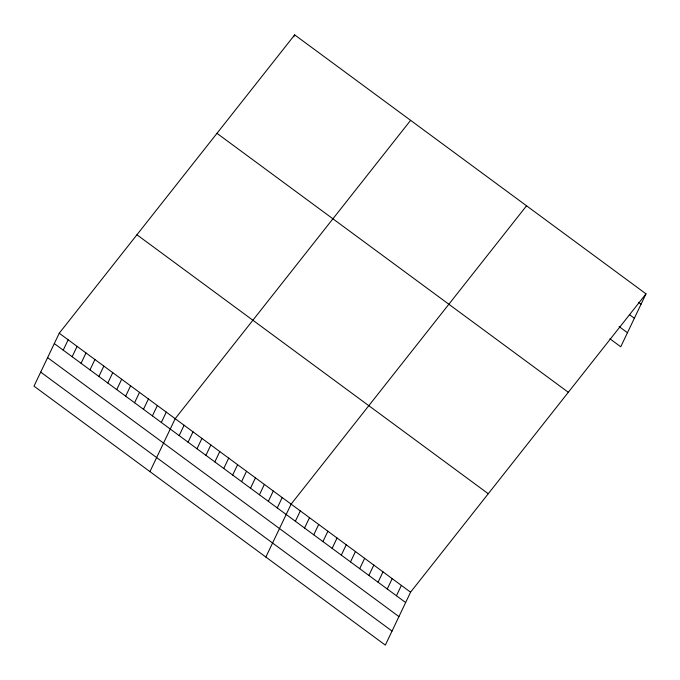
<?xml version="1.0" encoding="UTF-8"?>
<svg xmlns="http://www.w3.org/2000/svg" width="680" height="680" viewBox="0 0 680 680"><rect width="100%" height="100%" fill="white"/><g stroke="black" fill="none" stroke-linecap="round" stroke-linejoin="round"><path stroke-width="1.02" d="M59.245 333.225L34 386.155L385.33 645.116L410.575 592.187L646 293.845L294.67 34.884L59.245 333.225L410.575 592.187M63.223 350.157L68.161 339.804M72.148 356.728L77.087 346.375M81.064 363.298L86.003 352.945M89.981 369.877L94.919 359.524M98.897 376.448L103.836 366.095M107.814 383.019L112.752 372.666M116.739 389.598L121.677 379.245M293.777 36.771L294.67 34.884M125.656 396.168L130.594 385.815M134.572 402.738L139.51 392.385M143.488 409.317L148.427 398.964M152.413 415.888L157.352 405.535M161.33 422.458L166.269 412.105M149.94 471.614L175.185 418.684L410.609 120.343M179.163 435.608L184.101 425.255M188.079 442.187L193.018 431.825M197.005 448.758L201.943 438.404M205.921 455.328L210.859 444.975M214.838 461.907L219.776 451.554M223.754 468.477L228.692 458.125M232.671 475.048L237.609 464.695M241.596 481.627L246.534 471.274M250.512 488.197L255.45 477.844M259.428 494.768L264.367 484.415M268.345 501.347L273.284 490.994M277.262 507.917L282.2 497.565M265.872 557.064L291.125 504.135L526.549 205.793M295.375 521.262L300.313 510.91M304.563 528.037L309.502 517.684M313.752 534.812L318.69 524.458M322.94 541.586L327.879 531.225M332.129 548.352L337.067 537.999M341.317 555.126L346.256 544.774M350.506 561.901L355.445 551.548M359.695 568.675L364.633 558.322M368.883 575.442L373.822 565.088M378.072 582.216L383.01 571.863M387.26 588.99L392.199 578.637M396.449 595.765L401.387 585.412M646 293.845L620.755 346.774L609.892 338.767M638.554 302.345L641.062 304.198M629.348 314.551L634.363 318.249M619.106 326.561L627.453 332.724M216.98 133.339L568.31 392.292M136.935 234.778L488.265 493.731M54.306 343.578L405.637 602.539M47.608 357.629L398.93 616.59M40.698 372.104L392.028 631.065"/></g></svg>
